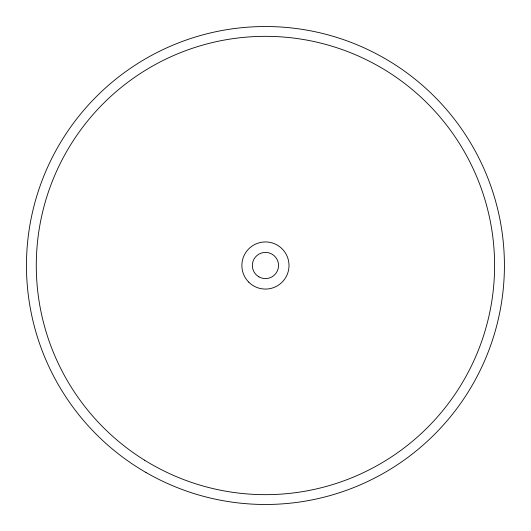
<?xml version="1.0" encoding="UTF-8"?>
<svg xmlns="http://www.w3.org/2000/svg" width="531" height="531" viewBox="0 0 531 531"><rect width="100%" height="100%" fill="white"/><g stroke="black" fill="none" stroke-linecap="round" stroke-linejoin="round"><path stroke-width="0.8" d="M145.952 472.464A238.983 238.983 0 0 0 504.417 265.5A238.983 238.983 0 0 0 145.952 58.536A238.983 238.983 0 0 0 145.952 472.464M258.896 276.843A13.096 13.096 0 0 0 278.536 265.5A13.096 13.096 0 0 0 258.896 254.157A13.096 13.096 0 0 0 258.896 276.843M144.651 460.238A229.16 229.16 0 0 0 494.487 272.735A229.16 229.16 0 0 0 157.183 63.521A229.16 229.16 0 0 0 144.651 460.238M248.773 282.167A23.57 23.57 0 0 0 288.207 271.6A23.57 23.57 0 0 0 259.34 242.733A23.57 23.57 0 0 0 248.773 282.167"/></g></svg>
